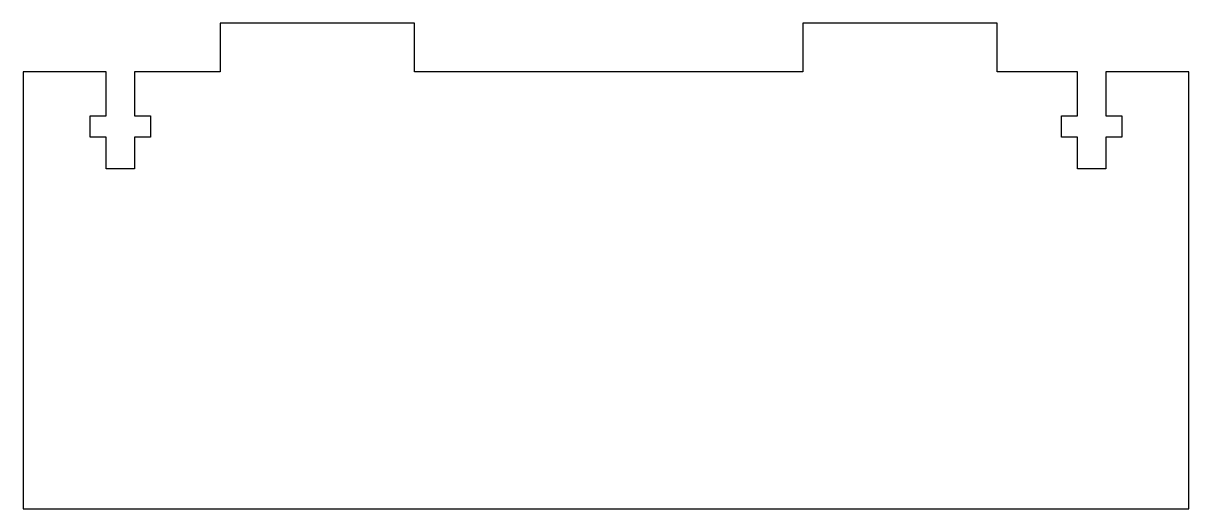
# Model space of a CAD drawing. Extents: x 0 to 6, y -2.25 to 0.25.
import ezdxf

# ---------------------------------------------------------------- set-up
doc = ezdxf.new("R2010")
doc.units = 0
doc.layers.get('0').update_dxf_attribs({"linetype": 'CONTINUOUS'})

msp = doc.modelspace()

# ---------------------------------------------------------------- linework, layer by layer
msp.add_lwpolyline([(0.427, -0.5), (0.427, -0.3373), (0.345, -0.3373), (0.345, -0.2273), (0.427, -0.2273), (0.427, 0), (0, 0), (0, -2.25), (6, -2.25), (6, 0), (5.573, 0), (5.573, -0.2273), (5.655, -0.2273), (5.655, -0.3373), (5.573, -0.3373), (5.573, -0.5), (5.427, -0.5), (5.427, -0.3373), (5.345, -0.3373), (5.345, -0.2273), (5.427, -0.2273), (5.427, 0), (5.014, 0), (5.014, 0.25), (4.014, 0.25), (4.014, 0), (2.014, 0), (2.014, 0.25), (1.014, 0.25), (1.014, 0), (0.573, 0), (0.573, -0.2273), (0.655, -0.2273), (0.655, -0.3373), (0.573, -0.3373), (0.573, -0.5)], close=True)

doc.saveas('drawing.dxf')
